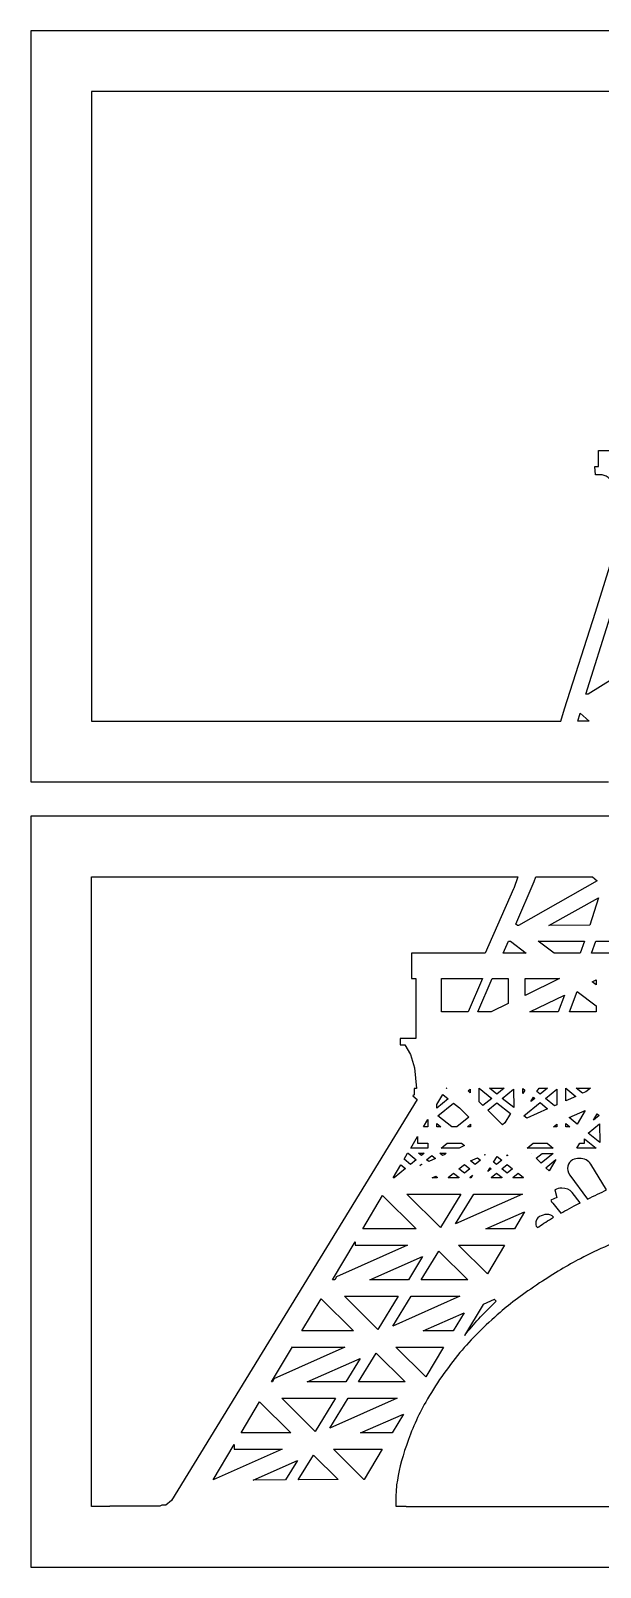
# Model space of a CAD drawing. Extents: x -437 to 3052, y -819 to 142.
# Drawn here: x 63.5 to 231.7, y -795.1 to -341.1 of the extents above; entities that cross this region are included whole.
import ezdxf

# ---------------------------------------------------------------- set-up
doc = ezdxf.new("R2010")
doc.units = 0
doc.layers.add('LAYER_1', color=7, linetype='CONTINUOUS')

msp = doc.modelspace()

# ---------------------------------------------------------------- linework, layer by layer
at = {"layer": 'LAYER_1', "color": 7}
for points in [[(261.34, -341.05), (63.51, -341.05), (63.51, -563.02), (214.45, -563.02), (219.64, -563.02), (226.33, -563.02), (234.13, -563.02)], [(247.12, -525.25), (228.08, -537.15), (227.47, -537.15), (234.6, -514.21), (247.12, -525.25)], [(225.05, -545.1), (225.77, -542.73), (228.43, -545.1), (225.05, -545.1)], [(374.23, -573.17), (373.46, -573.17), (365.83, -573.17), (356.35, -573.17), (353.06, -573.17), (343, -573.17), (335.87, -573.17), (334, -573.17), (331.3, -573.17), (261.64, -573.17), (251.97, -573.17), (241.91, -573.17), (238.62, -573.17), (229.14, -573.17), (221.51, -573.17), (218.72, -573.17), (213.5, -573.17), (63.51, -573.17), (63.51, -795.13), (529.37, -795.13), (529.37, -573.17), (379.45, -573.17), (374.23, -573.17)], [(103.39, -776.75), (102.22, -776.75), (101.59, -777.07), (86.9, -777.07), (86.9, -777.21), (81.42, -777.21), (81.42, -591.08), (207.37, -591.08), (206.12, -594.58), (206.09, -594.63), (197.67, -613.61), (175.96, -613.61), (175.96, -621.18), (177.19, -621.18), (177.19, -638.89), (172.61, -638.89), (172.61, -640.76), (173.93, -640.76), (175.61, -643.62), (176.85, -647.51), (177.39, -653.63), (176.71, -653.63), (176.71, -655.5), (176.73, -655.5), (176.32, -655.83), (177.64, -656.85), (105.11, -775.36), (103.39, -776.75)], [(212.18, -592.46), (212.66, -591.08), (229.42, -591.08), (230.78, -592.27), (207.53, -605.48), (207.2, -605.48), (206.71, -605.11), (212.16, -592.48), (212.18, -592.46)], [(228.62, -605.41), (216.53, -605.45), (231.18, -597.3), (228.62, -605.41)], [(203.05, -613.61), (204.57, -610.09), (205.17, -610.09), (209.83, -613.61), (203.05, -613.61)], [(225.71, -613.61), (218.03, -613.61), (213.35, -610.09), (227.01, -610.09), (225.71, -613.61)], [(235.19, -613.61), (229.05, -613.61), (230.34, -610.09), (242.41, -610.09), (235.19, -613.61)], [(192.69, -631.01), (184.77, -631.01), (184.77, -621.18), (196.93, -621.18), (192.69, -631.01)], [(204.52, -621.18), (204.52, -628.56), (199.5, -631.01), (195.55, -631.01), (199.79, -621.18), (204.52, -621.18)], [(219.66, -621.18), (209.52, -626.13), (209.52, -621.18), (219.66, -621.18)], [(230.51, -622.97), (229.32, -622.08), (230.51, -621.5), (230.51, -622.97)], [(210.93, -631.01), (221.12, -626.06), (219.29, -631.01), (210.93, -631.01)], [(230.51, -629.18), (230.51, -631.01), (222.64, -631.01), (224.88, -624.94), (230.51, -629.18)], [(186.34, -653.54), (186.21, -653.63), (186.26, -653.54), (186.34, -653.54)], [(192.67, -654.35), (193.27, -653.86), (193.28, -654.95), (192.67, -654.35)], [(199.62, -656.57), (197.04, -658.67), (195.97, -657.61), (195.93, -653.58), (199.62, -656.57)], [(201.18, -655.3), (199.02, -653.54), (203.34, -653.54), (201.18, -655.3)], [(202.75, -656.57), (206.11, -653.83), (206.12, -659.3), (202.75, -656.57)], [(208.78, -655.11), (208.78, -653.68), (209.37, -654.16), (208.78, -655.11)], [(213.91, -655.3), (212.99, -654.55), (213.61, -653.54), (216.07, -653.54), (213.91, -655.3)], [(218.85, -653.8), (218.86, -658.45), (218.18, -658.76), (215.47, -656.56), (218.85, -653.8)], [(221.52, -657.27), (221.52, -653.59), (224.44, -655.98), (221.52, -657.27)], [(224.59, -653.54), (228.78, -653.54), (227.39, -654.67), (226.47, -655.07), (224.59, -653.54)], [(185.15, -655.41), (186.74, -656.68), (183.41, -659.42), (183.41, -658.34), (185.15, -655.41)], [(192.86, -662.07), (189.32, -664.95), (187.82, -664.95), (183.75, -661.69), (188.31, -657.94), (190.13, -659.38), (192.86, -662.07)], [(203.46, -663.8), (202.78, -664.34), (198.46, -660.06), (201.18, -657.84), (205.14, -661.05), (203.46, -663.8)], [(209.12, -661.72), (213.9, -657.83), (216.15, -659.66), (209.96, -662.4), (209.12, -661.72)], [(212.34, -656.57), (211.16, -657.53), (211.95, -656.25), (212.34, -656.57)], [(180.74, -664.95), (179.47, -664.95), (180.74, -662.82), (180.74, -664.95)], [(222.49, -662.26), (227.26, -660.16), (224.86, -664.17), (222.49, -662.26)], [(230.81, -661.17), (231.37, -661.63), (229.73, -662.98), (230.81, -661.17)], [(184.64, -664.95), (183.41, -664.95), (183.41, -663.97), (184.64, -664.95)], [(192.45, -664.95), (193.37, -664.21), (193.38, -664.95), (192.45, -664.95)], [(217.86, -664.95), (218.87, -664.14), (218.87, -664.95), (217.86, -664.95)], [(221.53, -664.02), (222.68, -664.95), (221.53, -664.95), (221.53, -664.02)], [(228.15, -666.84), (231.49, -664.09), (231.56, -669.6), (228.15, -666.84)], [(180.74, -669.82), (180.74, -671.26), (175.72, -671.26), (177.74, -667.86), (177.74, -669.82), (180.74, -669.82)], [(186.46, -669.82), (190.74, -669.82), (191.62, -670.53), (189.97, -671.27), (184.69, -671.26), (186.46, -669.82)], [(210.07, -671.29), (211.87, -669.82), (215.99, -669.82), (217.81, -671.3), (210.07, -671.29)], [(225.63, -669.82), (227.07, -669.82), (227.07, -668.51), (230.52, -671.31), (224.75, -671.3), (225.63, -669.82)], [(174.13, -677.33), (170.82, -680.03), (170.5, -680.03), (172.77, -676.22), (174.13, -677.33)], [(177.3, -674.74), (175.68, -676.06), (173.78, -674.52), (174.81, -672.79), (174.91, -672.79), (177.3, -674.74)], [(178.86, -673.47), (178.03, -672.79), (179.69, -672.79), (178.86, -673.47)], [(179, -676.13), (178.37, -676.42), (178.86, -676.02), (179, -676.13)], [(181.03, -675.24), (180.42, -674.74), (181.97, -673.48), (183.04, -674.34), (181.03, -675.24)], [(186.19, -672.79), (185.75, -673.15), (185.07, -673.44), (184.27, -672.79), (186.19, -672.79)], [(189.95, -677.37), (191.56, -676.08), (193.15, -677.37), (191.55, -678.66), (189.95, -677.37)], [(196.31, -674.83), (194.72, -676.11), (193.4, -675.05), (195.45, -674.15), (196.31, -674.83)], [(197.71, -673.15), (197.59, -673.36), (197.47, -673.26), (197.71, -673.15)], [(202.64, -674.83), (201.05, -676.11), (200.17, -675.41), (201.23, -673.7), (202.64, -674.83)], [(202.64, -677.38), (204.23, -676.09), (205.81, -677.36), (204.24, -678.65), (202.64, -677.38)], [(204.2, -673.28), (204.36, -673.44), (204.22, -673.56), (203.96, -673.36), (204.24, -673.36), (204.2, -673.28)], [(211.38, -672.81), (211.36, -672.82), (211.34, -672.81), (211.38, -672.81)], [(214.24, -675.67), (212.77, -674.22), (214.5, -672.81), (217.74, -672.81), (214.24, -675.67)], [(218.58, -674.66), (216.58, -677.99), (215.65, -677.06), (218.58, -674.66)], [(183.62, -679.91), (183.47, -680.03), (182.08, -680.03), (183.17, -679.55), (183.62, -679.91)], [(189.97, -679.93), (189.85, -680.03), (186.89, -680.03), (186.75, -679.91), (188.36, -678.64), (189.97, -679.93)], [(193.99, -679.22), (193.5, -680.03), (193.26, -680.03), (193.12, -679.92), (193.99, -679.22)], [(199.14, -677.09), (199.49, -677.36), (198.46, -678.19), (199.14, -677.09)], [(201.08, -678.64), (202.69, -679.91), (202.55, -680.03), (199.59, -680.03), (199.47, -679.93), (201.08, -678.64)], [(205.97, -680.03), (205.82, -679.91), (207.4, -678.62), (209.03, -679.92), (208.89, -680.03), (205.97, -680.03)], [(177.28, -695.1), (161.53, -695.1), (167.36, -685.3), (177.28, -695.1)], [(190.51, -684.9), (184.5, -694.69), (174.59, -684.9), (190.51, -684.9)], [(194.34, -684.9), (208.72, -684.9), (188.94, -693.67), (194.34, -684.9)], [(197.87, -695.1), (209.35, -690.05), (206.33, -695.1), (197.87, -695.1)], [(174.74, -699.97), (153.77, -709.27), (153.35, -710.18), (152.57, -710.18), (159.26, -698.93), (159.26, -699.97), (174.74, -699.97)], [(175.01, -710.18), (163.59, -710.18), (179.22, -703.3), (175.01, -710.18)], [(178.8, -710.18), (183.99, -701.73), (192.55, -710.18), (178.8, -710.18)], [(198.36, -708.39), (189.84, -699.97), (203.41, -699.97), (198.36, -708.39)], [(158.8, -725.25), (143.59, -725.25), (149.22, -715.79), (158.8, -725.25)], [(166.02, -724.84), (156.11, -715.04), (172.02, -715.04), (166.02, -724.84)], [(175.81, -715.04), (190.23, -715.04), (170.4, -723.84), (175.81, -715.04)], [(179.39, -725.25), (191.45, -719.95), (188.27, -725.25), (179.39, -725.25)], [(156.25, -730.12), (135.29, -739.42), (134.86, -740.32), (134.63, -740.32), (140.77, -730), (140.77, -730.12), (156.25, -730.12)], [(171.36, -730.12), (185.35, -730.12), (180.15, -738.81), (171.36, -730.12)], [(160.74, -733.45), (156.52, -740.32), (145.11, -740.32), (160.74, -733.45)], [(160.26, -740.32), (165.48, -731.84), (174.06, -740.32), (160.26, -740.32)], [(140.31, -755.39), (125.66, -755.39), (131.08, -746.28), (140.31, -755.39)], [(137.62, -745.19), (153.53, -745.19), (147.53, -754.98), (137.62, -745.19)], [(157.27, -745.19), (171.75, -745.19), (151.84, -754.02), (157.27, -745.19)], [(160.9, -755.39), (173.54, -749.84), (170.21, -755.39), (160.9, -755.39)], [(123.59, -758.88), (123.59, -760.27), (137.77, -760.27), (117.38, -769.31), (123.59, -758.88)], [(142.46, -769.28), (146.96, -761.96), (154.31, -769.22), (142.46, -769.28)], [(161.95, -769.18), (161.89, -769.18), (152.87, -760.27), (167.29, -760.27), (161.95, -769.18)], [(138.75, -769.3), (129.16, -769.35), (142.24, -763.6), (138.75, -769.3)]]:
    msp.add_lwpolyline(points, dxfattribs=at)
for points, knots in [([(220.01, -545.1), (220.01, -545.1), (81.42, -545.1), (81.42, -545.1), (81.42, -545.1), (81.42, -358.97), (81.42, -358.97), (81.42, -358.97), (259.74, -358.97), (259.74, -358.97), (259.74, -358.97), (257.19, -383.78), (257.19, -383.78), (257.19, -383.78), (253.32, -413.12), (253.32, -413.12), (253.32, -413.12), (253.32, -413.14), (253.32, -413.14), (253.32, -413.14), (248.13, -442.79), (248.13, -442.79), (248.13, -442.79), (248.13, -442.81), (248.13, -442.81), (248.13, -442.81), (243.98, -465.15), (243.98, -465.15), (243.98, -465.15), (231.14, -465.15), (231.14, -465.15), (231.14, -465.15), (231.14, -469.81), (231.14, -469.81), (231.14, -469.81), (230.13, -469.81), (230.13, -469.81), (230.13, -469.81), (230.31, -472.31), (230.31, -472.31), (230.31, -472.31), (232.23, -472.31), (232.23, -472.31), (235.62, -472.82), (237.72, -477.9), (237.98, -486.23), (237.98, -486.23), (237.99, -486.51), (237.99, -486.51), (237.99, -486.51), (238.47, -486.51), (238.47, -486.51), (238.47, -486.51), (238.33, -486.93), (238.33, -486.93), (238.33, -486.93), (230.27, -512.92), (230.27, -512.92), (230.27, -512.92), (221.15, -541.45), (221.15, -541.45), (221.15, -541.45), (220.01, -545.1), (220.01, -545.1)], [0, 0, 0, 0, 1, 1, 1, 2, 2, 2, 3, 3, 3, 4, 4, 4, 5, 5, 5, 6, 6, 6, 7, 7, 7, 8, 8, 8, 9, 9, 9, 10, 10, 10, 11, 11, 11, 12, 12, 12, 13, 13, 13, 14, 14, 14, 15, 15, 15, 16, 16, 16, 17, 17, 17, 18, 18, 18, 19, 19, 19, 20, 20, 20, 21, 21, 21, 21]), ([(222.73, -679.23), (222.1, -678.36), (221.87, -677.45), (222.07, -676.61), (222.25, -675.84), (222.78, -675.17), (223.52, -674.77), (224.09, -674.47), (224.81, -674.3), (225.54, -674.3), (226.99, -674.3), (228.21, -674.93), (228.89, -676.04), (228.89, -676.04), (233.55, -683.63), (233.55, -683.63), (231.82, -684.42), (230, -685.29), (227.88, -686.36), (227.88, -686.36), (222.73, -679.23), (222.73, -679.23)], [0, 0, 0, 0, 1, 1, 1, 2, 2, 2, 3, 3, 3, 4, 4, 4, 5, 5, 5, 6, 6, 6, 7, 7, 7, 7]), ([(217.64, -687.56), (217.4, -687.27), (217.23, -686.96), (217.11, -686.64), (217.11, -686.64), (218.84, -685.89), (218.84, -685.89), (218.84, -685.89), (218.29, -683.61), (218.29, -683.61), (218.29, -683.61), (218.33, -683.58), (218.33, -683.58), (218.83, -683.25), (219.54, -683.06), (220.31, -683.06), (221.59, -683.06), (222.8, -683.56), (223.39, -684.33), (223.39, -684.33), (225.78, -687.43), (225.78, -687.43), (225.7, -687.47), (225.63, -687.51), (225.57, -687.54), (223.39, -688.66), (221.62, -689.6), (220.01, -690.5), (220.01, -690.5), (217.64, -687.56), (217.64, -687.56)], [0, 0, 0, 0, 1, 1, 1, 2, 2, 2, 3, 3, 3, 4, 4, 4, 5, 5, 5, 6, 6, 6, 7, 7, 7, 8, 8, 8, 9, 9, 9, 10, 10, 10, 10]), ([(421.62, -777.07), (421.62, -777.07), (418.52, -777.07), (418.52, -777.07), (418.52, -777.07), (418.52, -777.21), (418.52, -777.21), (418.52, -777.21), (174.35, -777.21), (174.35, -777.21), (174.35, -777.21), (174.35, -777.07), (174.35, -777.07), (174.35, -777.07), (171.33, -777.07), (171.33, -777.07), (171.32, -775.02), (171.35, -772.37), (171.56, -770.77), (172.05, -767.1), (172.98, -763.29), (174.42, -759.1), (175.98, -754.58), (177.9, -750.28), (180.14, -746.32), (183.07, -741.14), (186.47, -736.22), (190.26, -731.7), (193.59, -727.72), (197.58, -723.72), (202.12, -719.8), (205.26, -717.08), (208.85, -714.41), (213.78, -711.12), (218.06, -708.28), (222, -705.93), (225.82, -703.95), (231.08, -701.21), (236.7, -698.7), (242.49, -696.47), (247.07, -694.71), (253.13, -692.51), (259.48, -690.97), (265.23, -689.59), (271.34, -688.77), (277.08, -688.09), (282.86, -687.36), (288.65, -687.03), (296.42, -686.98), (296.74, -686.98), (297.06, -686.98), (297.37, -686.98), (303.03, -686.98), (308.73, -687.32), (315.87, -688.09), (321.61, -688.77), (327.71, -689.59), (333.47, -690.97), (339.82, -692.51), (345.88, -694.72), (350.45, -696.47), (356.24, -698.69), (361.85, -701.21), (367.13, -703.95), (370.95, -705.93), (374.88, -708.27), (379.17, -711.12), (384.1, -714.41), (387.69, -717.08), (390.82, -719.8), (395.38, -723.73), (399.37, -727.73), (402.69, -731.7), (406.48, -736.23), (409.88, -741.15), (412.81, -746.32), (415.04, -750.27), (416.97, -754.58), (418.53, -759.1), (419.96, -763.27), (420.9, -767.09), (421.39, -770.77), (421.59, -772.35), (421.63, -775.01), (421.62, -777.07)], [0, 0, 0, 0, 1, 1, 1, 2, 2, 2, 3, 3, 3, 4, 4, 4, 5, 5, 5, 6, 6, 6, 7, 7, 7, 8, 8, 8, 9, 9, 9, 10, 10, 10, 11, 11, 11, 12, 12, 12, 13, 13, 13, 14, 14, 14, 15, 15, 15, 16, 16, 16, 17, 17, 17, 18, 18, 18, 19, 19, 19, 20, 20, 20, 21, 21, 21, 22, 22, 22, 23, 23, 23, 24, 24, 24, 25, 25, 25, 26, 26, 26, 27, 27, 27, 28, 28, 28, 28]), ([(212.64, -693.09), (212.71, -692.63), (212.95, -691.98), (213.73, -691.5), (214.37, -691.1), (215.15, -690.88), (215.93, -690.88), (216.76, -690.88), (217.47, -691.14), (217.82, -691.58), (217.82, -691.58), (217.91, -691.7), (217.91, -691.7), (216.27, -692.66), (214.83, -693.57), (213.51, -694.48), (213.51, -694.48), (213.22, -694.69), (213.14, -694.75), (213.14, -694.75), (212.97, -694.55), (212.97, -694.55), (212.73, -694.28), (212.54, -693.73), (212.64, -693.09)], [0, 0, 0, 0, 1, 1, 1, 2, 2, 2, 3, 3, 3, 4, 4, 4, 5, 5, 5, 6, 6, 6, 7, 7, 7, 8, 8, 8, 8]), ([(197.1, -717.46), (197.1, -717.46), (200.35, -716.03), (200.35, -716.03), (200.35, -716.03), (200.33, -715.92), (200.33, -715.92), (200.33, -715.92), (200.96, -716.5), (200.96, -716.5), (197.63, -719.66), (194.79, -722.7), (192.29, -725.78), (192.05, -726.08), (191.81, -726.37), (191.57, -726.67), (191.57, -726.67), (197.1, -717.46), (197.1, -717.46)], [0, 0, 0, 0, 1, 1, 1, 2, 2, 2, 3, 3, 3, 4, 4, 4, 5, 5, 5, 6, 6, 6, 6])]:
    msp.add_open_spline(points, degree=3, knots=knots, dxfattribs=at)

doc.saveas('drawing.dxf')
